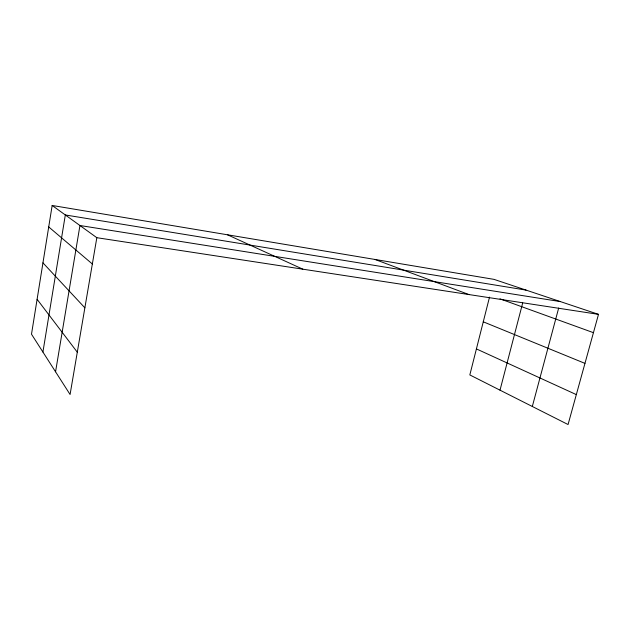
<?xml version="1.0" encoding="UTF-8"?>
<svg xmlns="http://www.w3.org/2000/svg" width="630" height="630" viewBox="0 0 630 630"><rect width="100%" height="100%" fill="white"/><g stroke="black" fill="none" stroke-linecap="round" stroke-linejoin="round"><path stroke-width="0.94" d="M52.164 205.467L31.5 334.199L70.08 394.49L96.831 237.699L52.164 205.467L494.007 279.366L598.5 314.354L568.063 424.533L469.83 374.929L489.518 297.116M42.919 352.036L65.323 214.964L526.042 290.091M55.558 371.794L79.947 225.516L560.401 301.597M500.015 390.167L522.679 303.014M532.318 406.484L558.684 308.015M96.831 237.699L598.5 314.354M499.968 298.825L593.436 332.679M374.976 259.458L468.909 294.549M483.265 321.812L584.955 363.376M227.501 234.793L302.794 269.168M476.414 348.91L576.332 394.608M48.715 226.934L92.35 263.978M42.95 262.852L84.869 307.826M37.099 299.313L77.301 352.194"/></g></svg>
